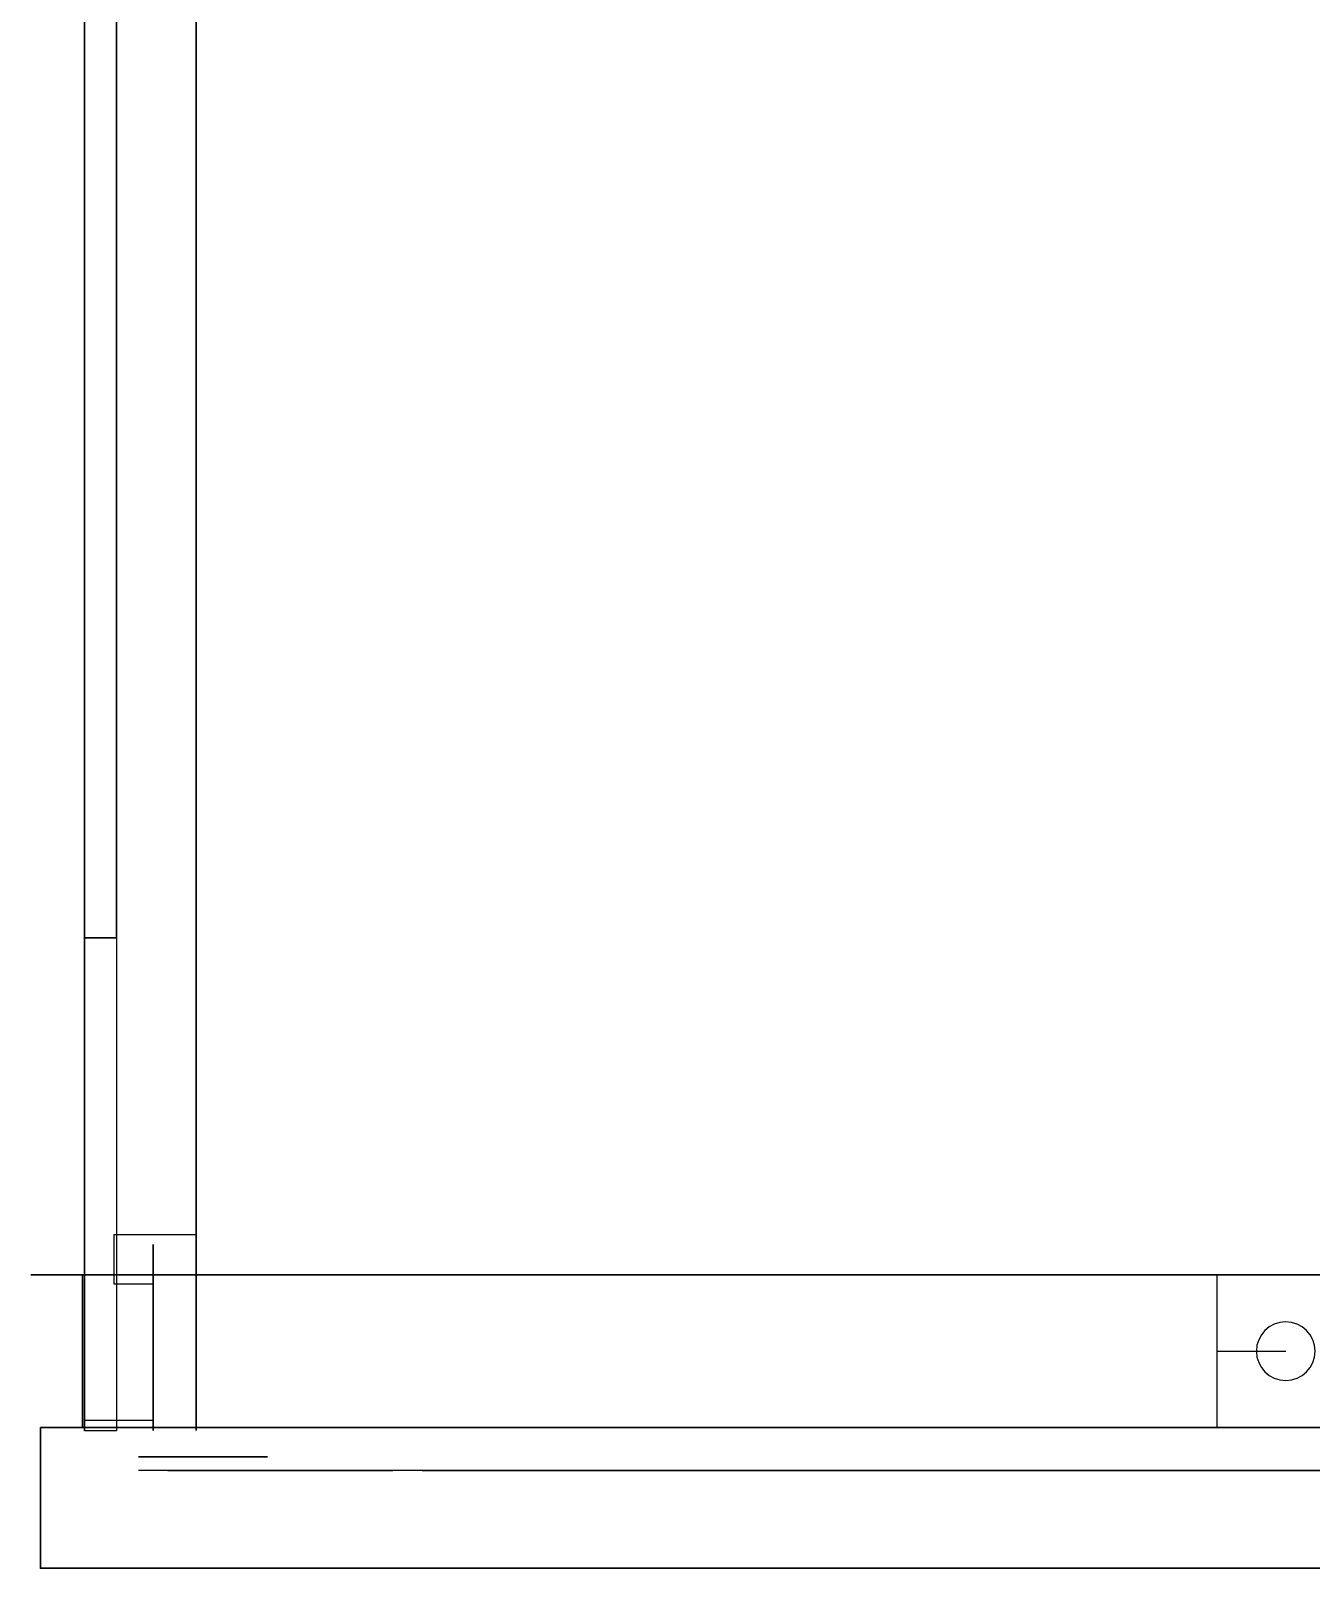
# Model space of a CAD drawing. Header units: centimetres. Extents: x -6.4 to 7.1, y 0 to 33.6.
# Drawn here: x -6.44 to 0.11, y 0 to 7.86 of the extents above; entities that cross this region are included whole.
import ezdxf

# ---------------------------------------------------------------- set-up
doc = ezdxf.new("R2010")
doc.units = ezdxf.units.CM
doc.header["$MEASUREMENT"] = 0
for name, color, linetype in [('2. Front Panel v6_Sketch1', 7, 'Continuous'), ('2. Front Panel v6_Sketch10', 7, 'Continuous'), ('2. Front Panel v6_Sketch11', 7, 'Continuous'), ('2. Front Panel v6_Sketch12', 7, 'Continuous'), ('2. Front Panel v6_Sketch13', 7, 'Continuous'), ('2. Front Panel v6_Sketch14', 7, 'Continuous'), ('2. Front Panel v6_Sketch17', 7, 'Continuous'), ('2. Front Panel v6_Sketch18', 7, 'Continuous'), ('2. Front Panel v6_Sketch19', 7, 'Continuous'), ('2. Front Panel v6_Sketch2', 7, 'Continuous'), ('2. Front Panel v6_Sketch24', 7, 'Continuous'), ('2. Front Panel v6_Sketch25', 7, 'Continuous'), ('2. Front Panel v6_Sketch26', 7, 'Continuous'), ('2. Front Panel v6_Sketch27', 7, 'Continuous'), ('2. Front Panel v6_Sketch28', 7, 'Continuous'), ('2. Front Panel v6_Sketch29', 7, 'Continuous'), ('2. Front Panel v6_Sketch3', 7, 'Continuous'), ('2. Front Panel v6_Sketch30', 7, 'Continuous'), ('2. Front Panel v6_Sketch31', 7, 'Continuous'), ('2. Front Panel v6_Sketch32', 7, 'Continuous'), ('2. Front Panel v6_Sketch33', 7, 'Continuous'), ('2. Front Panel v6_Sketch34', 7, 'Continuous'), ('2. Front Panel v6_Sketch35', 7, 'Continuous'), ('2. Front Panel v6_Sketch4', 7, 'Continuous'), ('3. Side rod v3_Sketch1', 7, 'Continuous'), ('3. Side rod v3_Sketch2', 7, 'Continuous'), ('3. Side rod v3_Sketch3', 7, 'Continuous'), ('3. Side rod v3_Sketch4', 7, 'Continuous'), ('3. Side rod v3_Sketch5', 7, 'Continuous'), ('3. Side rod v3_Sketch6', 7, 'Continuous'), ('3. Side rod v3_Sketch7', 7, 'Continuous')]:
    doc.layers.add(name, color=color, linetype=linetype)

# ---------------------------------------------------------------- blocks, each defined once
blk = doc.blocks.new('3.Siderodv3')
at = {"layer": '3. Side rod v3_Sketch1'}
for p, q in [((-16.375, 0, -0.5), (16.375, 0, -0.5)), ((-16.375, 0, 0.5), (-16.375, 0, -0.5)), ((16.375, 0, 0.5), (-16.375, 0, 0.5)), ((-16.375, 0, -0.5), (16.375, 0, 0.5)), ((16.375, 0, -0.5), (-16.375, 0, 0.5))]:
    blk.add_line(p, q, dxfattribs=at)
at = {"layer": '3. Side rod v3_Sketch2'}
for p, q in [((16.375, 0.57, -0.5), (-16.375, 0.57, -0.5)), ((-16.375, 0.57, 0.5), (16.375, 0.57, 0.5)), ((-15.425, 0.57, 0.5), (-16.375, 0.57, 0.5)), ((-16.375, 0.57, -0.5), (-16.375, 0.57, 0.5)), ((-16.375, 0.57, -0.5), (-15.425, 0.57, -0.5)), ((-16.375, 0.57, 0.5), (-16.375, 0.57, -0.5)), ((-15.425, 0.57, -0.5), (-15.425, 0.57, 0.5))]:
    blk.add_line(p, q, dxfattribs=at)
at = {"layer": '3. Side rod v3_Sketch3'}
for p, q in [((-15.425, 0.35, -0.5), (-16.375, 0.35, -0.5)), ((-16.375, 0.35, -0.5), (-16.375, 0.35, 0.5)), ((-16.375, 0.35), (-15.97, 0.35)), ((-16.375, 0.35, 0.5), (-15.425, 0.35, 0.5)), ((-15.425, 0.35, 0.5), (-15.425, 0.35, -0.5))]:
    blk.add_line(p, q, dxfattribs=at)
at = {"layer": '3. Side rod v3_Sketch3', "extrusion": (0, 1, 0)}
blk.add_circle((15.97, 0, 0.35), 0.155, dxfattribs=at)
at = {"layer": '3. Side rod v3_Sketch4'}
for p, q in [((-16.375, 0.35, -0.5), (-16.375, 0.35, 0.5)), ((-16.375, 0.35, 0.5), (-15.425, 0.35, 0.5)), ((-15.425, 0.35, -0.5), (-16.375, 0.35, -0.5)), ((-15.575, 0.35, 0.5), (-15.575, 0.35, 0.15)), ((-15.575, 0.35, 0.15), (-15.425, 0.35, 0.15)), ((-15.425, 0.35, 0.5), (-15.575, 0.35, 0.5)), ((-15.425, 0.35, 0.5), (-15.425, 0.35, -0.5)), ((-15.425, 0.35, 0.15), (-15.425, 0.35, 0.5))]:
    blk.add_line(p, q, dxfattribs=at)
at = {"layer": '3. Side rod v3_Sketch4', "extrusion": (0, 1, 0)}
blk.add_circle((15.97, 0, 0.35), 0.155, dxfattribs=at)
at = {"layer": '3. Side rod v3_Sketch5'}
for p, q in [((16.375, 0.57, 0.5), (-15.375, 0.57, 0.5)), ((-15.375, 0.57, 0.5), (-15.375, 0.15, 0.5)), ((-16.325, 0.35, 0.5), (-16.325, 0, 0.5)), ((-15.625, 0.35, 0.5), (-16.325, 0.35, 0.5)), ((-15.625, 0.15, 0.5), (-15.625, 0.35, 0.5)), ((-16.3768, 0.163, 0.5), (-16.3768, 0, 0.5)), ((-13.8568, 0.163, 0.5), (-16.3768, 0.163, 0.5)), ((-13.8568, 0, 0.5), (-13.8568, 0.163, 0.5)), ((-13.8568, 0.163, 0.5), (-13.8568, 0, 0.5)), ((0.5432, 0.163, 0.5), (-13.8568, 0.163, 0.5)), ((-15.375, 0.15, 0.5), (-15.625, 0.15, 0.5)), ((-16.3768, 0, 0.5), (-13.8568, 0, 0.5)), ((-16.325, 0, 0.5), (16.375, 0, 0.5)), ((-13.8568, 0, 0.5), (0.5432, 0, 0.5))]:
    blk.add_line(p, q, dxfattribs=at)
at = {"layer": '3. Side rod v3_Sketch6'}
for p, q in [((-15.375, 0.57, 0.5), (-15.375, 0.15, 0.5)), ((16.375, 0.57, 0.5), (-15.375, 0.57, 0.5)), ((-15.375, 0.57, 0.5), (1.725, 0.57, 0.5)), ((-16.325, 0.35, 0.5), (-16.325, 0, 0.5)), ((-15.625, 0.35, 0.5), (-16.325, 0.35, 0.5)), ((-15.625, 0.15, 0.5), (-15.625, 0.35, 0.5)), ((-13.8568, 0, 0.5), (-13.8568, 0.163, 0.5)), ((-13.8568, 0.163, 0.5), (0.5432, 0.163, 0.5)), ((-15.375, 0.15, 0.5), (-15.625, 0.15, 0.5)), ((-16.325, 0, 0.5), (-13.8568, 0, 0.5))]:
    blk.add_line(p, q, dxfattribs=at)
at = {"layer": '3. Side rod v3_Sketch7'}
for p, q in [((-15.425, 0.57, -0.45), (-15.425, 0.57, 0.45)), ((-15.425, 0.57), (-12.175, 0.57)), ((1.675, 0.57, -0.5), (-15.375, 0.57, -0.5)), ((-15.375, 0.57, 0.5), (1.675, 0.57, 0.5)), ((-12.175, 0.57), (-12.025, 0.57)), ((-12.025, 0.57), (-1.195, 0.57))]:
    blk.add_line(p, q, dxfattribs=at)
at = {"layer": '3. Side rod v3_Sketch7', "extrusion": (0, 1, 0)}
blk.add_circle((12.025, 0, 0.57), 0.15, dxfattribs=at)
for centre, start, end in [((15.375, -0.45, 0.57), 270, 0), ((15.375, 0.45, 0.57), 0, 90)]:
    blk.add_arc(centre, 0.05, start, end, dxfattribs=at)
blk = doc.blocks.new('2.FrontPanelv6')
at = {"layer": '2. Front Panel v6_Sketch1'}
for p, q in [((6.75, 0, -11), (-6.75, 0, -11)), ((-6.75, 0, 11), (6.75, 0, 11)), ((-6.75, 0, 11), (6.75, 0, -11)), ((6.75, 0, 11), (-6.75, 0, -11)), ((6.75, 0, 11), (6.75, 0, -11))]:
    blk.add_line(p, q, dxfattribs=at)
at = {"layer": '2. Front Panel v6_Sketch10'}
for p, q in [((-6.535, 1.5, 10.77), (6.535, 1.5, 10.77)), ((6.535, 1.5, -10.77), (-6.535, 1.5, -10.77)), ((-6.2005, 1.5, -10.05), (6.25, 1.5, -10.05)), ((6.25, 1.5, -10.05), (-6.2005, 1.5, -10.05)), ((6.25, 1.5, 9.77), (-6.2005, 1.5, 9.77)), ((-6.2005, 1.5, -10.77), (6.25, 1.5, -10.77)), ((5.59, 1.5, -1.595), (5.59, 1.5, -0.795)), ((5.59, 1.5, 0.825), (5.59, 1.5, 1.625)), ((6.15, 1.5, -1.695), (5.69, 1.5, -1.695)), ((5.69, 1.5, -0.695), (6.15, 1.5, -0.695)), ((6.15, 1.5, 0.725), (5.69, 1.5, 0.725)), ((5.69, 1.5, 1.725), (6.15, 1.5, 1.725)), ((5.755, 1.5, -6.2343), (5.755, 1.5, -4.9857)), ((6.25, 1.5, 1.825), (6.25, 1.5, 9.77)), ((6.25, 1.5, -0.595), (6.25, 1.5, 0.625)), ((6.25, 1.5, -4.395), (6.25, 1.5, -1.795)), ((6.25, 1.5, -10.05), (6.25, 1.5, -6.825)), ((6.25, 1.5, -10.77), (6.25, 1.5, -10.05)), ((6.535, 1.5, 10.77), (6.535, 1.5, -10.77))]:
    blk.add_line(p, q, dxfattribs=at)
at = {"layer": '2. Front Panel v6_Sketch10', "extrusion": (0, 1, 0)}
for centre, radius, start, end in [((-5.69, -1.595, 1.5), 0.1, 270, 0), ((-5.69, -0.795, 1.5), 0.1, 360, 90), ((-5.69, 0.825, 1.5), 0.1, 270, 0), ((-5.69, 1.625, 1.5), 0.1, 360, 90), ((-5.855, -4.9857, 1.5), 0.1, 360, 79.92135), ((-5.855, -6.2343, 1.5), 0.1, 280.07865, 0), ((-5.75, -6.825, 1.5), 0.5, 100.07865, 180), ((-5.75, -4.395, 1.5), 0.5, 180, 259.92135), ((-6.15, 1.825, 1.5), 0.1, 180, 270), ((-6.15, -1.795, 1.5), 0.1, 90, 180), ((-6.15, -0.595, 1.5), 0.1, 180, 270), ((-6.15, 0.625, 1.5), 0.1, 90, 180)]:
    blk.add_arc(centre, radius, start, end, dxfattribs=at)
at = {"layer": '2. Front Panel v6_Sketch11'}
for p, q in [((-6.75, 0.72, 11), (6.75, 0.72, 11)), ((6.75, 0.72, -11), (-6.75, 0.72, -11)), ((6.535, 0.72, 10.77), (-6.535, 0.72, 10.77)), ((-6.2005, 0.72, -10.77), (6.25, 0.72, -10.77)), ((4.95, 0.72, -10.77), (4.95, 0.72, -10.62)), ((6.1, 0.72, -10.77), (4.95, 0.72, -10.77)), ((4.95, 0.72, -10.62), (6.1, 0.72, -10.62)), ((6.1, 0.72, -10.77), (4.95, 0.72, -10.77)), ((4.95, 0.72, -10.77), (4.95, 0.72, -10.92)), ((6.1, 0.72, -10.77), (4.95, 0.72, -10.77)), ((4.95, 0.72, -10.92), (6.1, 0.72, -10.92)), ((6.25, 0.72, -10.77), (6.1, 0.72, -10.77)), ((6.1, 0.72, -10.62), (6.1, 0.72, -10.77)), ((6.1, 0.72, -10.92), (6.1, 0.72, -10.77)), ((6.25, 0.72, -10.77), (6.535, 0.72, -10.77)), ((6.535, 0.72, -10.77), (6.535, 0.72, 10.77)), ((6.75, 0.72, 11), (6.75, 0.72, -11))]:
    blk.add_line(p, q, dxfattribs=at)
at = {"layer": '2. Front Panel v6_Sketch11', "extrusion": (0, 1, 0)}
for centre in [(-4.95, -10.77, 0.72), (-6.1, -10.77, 0.72)]:
    blk.add_circle(centre, 0.15, dxfattribs=at)
at = {"layer": '2. Front Panel v6_Sketch12'}
for p, q in [((6.75, 0.72, -11), (-6.75, 0.72, -11)), ((-6.75, 0.72, 11), (6.75, 0.72, 11)), ((6.535, 0.72, 10.77), (-6.535, 0.72, 10.77)), ((-6.2005, 0.72, -10.77), (4.8, 0.72, -10.77)), ((4.95, 0.72, -10.92), (6.1, 0.72, -10.92)), ((6.25, 0.72, -10.77), (6.535, 0.72, -10.77)), ((6.535, 0.72, -10.77), (6.535, 0.72, 10.77)), ((6.75, 0.72, 11), (6.75, 0.72, -11))]:
    blk.add_line(p, q, dxfattribs=at)
at = {"layer": '2. Front Panel v6_Sketch12', "extrusion": (0, 1, 0)}
for centre, start, end in [((-4.95, -10.77, 0.72), 270, 360), ((-6.1, -10.77, 0.72), 180, 270)]:
    blk.add_arc(centre, 0.15, start, end, dxfattribs=at)
at = {"layer": '2. Front Panel v6_Sketch13'}
for p, q in [((-6.535, 1.5, 10.77), (6.535, 1.5, 10.77)), ((6.25, 1.5, 9.77), (-6.2005, 1.5, 9.77)), ((5.59, 1.5, -1.595), (5.59, 1.5, -0.795)), ((5.59, 1.5, 0.825), (5.59, 1.5, 1.625)), ((6.15, 1.5, -1.695), (5.69, 1.5, -1.695)), ((5.69, 1.5, -0.695), (6.15, 1.5, -0.695)), ((5.69, 1.5, 1.725), (6.15, 1.5, 1.725)), ((6.15, 1.5, 0.725), (5.69, 1.5, 0.725)), ((5.755, 1.5, -6.2343), (5.755, 1.5, -4.9857)), ((6.25, 1.5, -1.8663), (6.25, 1.5, -0.5)), ((6.25, 1.5, 0.5), (6.25, 1.5, 2.1)), ((6.535, 1.5, -10.77), (6.25, 1.5, -10.77)), ((6.25, 1.5, 1.825), (6.25, 1.5, 9.77)), ((6.25, 1.5, -0.595), (6.25, 1.5, 0.625)), ((6.25, 1.5, -4.395), (6.25, 1.5, -1.795)), ((6.25, 1.5, -10.77), (6.25, 1.5, -6.825)), ((6.535, 1.5, 10.77), (6.535, 1.5, -10.77))]:
    blk.add_line(p, q, dxfattribs=at)
at = {"layer": '2. Front Panel v6_Sketch13', "extrusion": (0, 1, 0)}
for centre, radius, start, end in [((-5.69, 0.825, 1.5), 0.1, 270, 0), ((-5.69, -0.795, 1.5), 0.1, 360, 90), ((-5.69, 1.625, 1.5), 0.1, 360, 90), ((-5.69, -1.595, 1.5), 0.1, 270, 0), ((-5.855, -4.9857, 1.5), 0.1, 360, 79.92135), ((-5.855, -6.2343, 1.5), 0.1, 280.07865, 0), ((-5.75, -6.825, 1.5), 0.5, 100.07865, 180), ((-5.75, -4.395, 1.5), 0.5, 180, 259.92135), ((-6.15, 0.625, 1.5), 0.1, 90, 180), ((-6.15, -0.595, 1.5), 0.1, 180, 270), ((-6.15, -1.795, 1.5), 0.1, 90, 180), ((-6.15, 1.825, 1.5), 0.1, 180, 270)]:
    blk.add_arc(centre, radius, start, end, dxfattribs=at)
at = {"layer": '2. Front Panel v6_Sketch14'}
for p, q in [((6.535, 0.72, -10.77), (6.535, 1.5, -10.77)), ((6.535, 1.5, -6.12), (6.535, 0.72, -6.12)), ((6.535, 0.92, -5.12), (6.535, 1.5, -5.12)), ((6.535, 1.5, -10.77), (6.535, 1.5, -6.12)), ((6.535, 1.5, -10.77), (6.535, 1.5, 10.77)), ((6.535, 1.5, -5.12), (6.535, 1.5, -6.12)), ((6.535, 1.5, -6.12), (6.535, 0.92, -6.12)), ((6.535, 1.5, 10.77), (6.535, 0.72, 10.77)), ((6.535, 0.72, -10.77), (6.535, 1.5, -10.77)), ((6.535, 0.72, 10.77), (6.535, 0.72, -10.77)), ((6.535, 0.72, -6.12), (6.535, 0.72, -10.77)), ((6.535, 0.72, -5.92), (6.535, 0.72, -5.32))]:
    blk.add_line(p, q, dxfattribs=at)
at = {"layer": '2. Front Panel v6_Sketch14', "extrusion": (1, 0, 0)}
for centre, start, end in [((0.92, -5.92, 6.535), 180, 270), ((0.92, -5.32, 6.535), 90, 180)]:
    blk.add_arc(centre, 0.2, start, end, dxfattribs=at)
at = {"layer": '2. Front Panel v6_Sketch14'}
blk.add_point((6.535, 0), dxfattribs=at)
at = {"layer": '2. Front Panel v6_Sketch17'}
for p, q in [((-6.535, 1.5, 10.77), (6.535, 1.5, 10.77)), ((6.25, 1.5, 9.77), (-6.2005, 1.5, 9.77)), ((5.755, 1.5, -6.2343), (5.755, 1.5, -4.9857)), ((6.175, 1.5, -5.12), (6.175, 1.5, -6.12)), ((6.175, 1.5, -6.12), (6.535, 1.5, -6.12)), ((6.535, 1.5, -5.12), (6.175, 1.5, -5.12)), ((6.535, 1.5, -10.77), (6.25, 1.5, -10.77)), ((6.25, 1.5, -10.77), (6.25, 1.5, -6.825)), ((6.25, 1.5, -4.395), (6.25, 1.5, 9.77)), ((6.535, 1.5, -6.12), (6.535, 1.5, -10.77)), ((6.535, 1.5, 10.77), (6.535, 1.5, -5.12))]:
    blk.add_line(p, q, dxfattribs=at)
at = {"layer": '2. Front Panel v6_Sketch17', "extrusion": (0, 1, 0)}
for centre, radius, start, end in [((-5.855, -6.2343, 1.5), 0.1, 280.07865, 0), ((-5.855, -4.9857, 1.5), 0.1, 360, 79.92135), ((-5.75, -6.825, 1.5), 0.5, 100.07865, 180), ((-5.75, -4.395, 1.5), 0.5, 180, 259.92135)]:
    blk.add_arc(centre, radius, start, end, dxfattribs=at)
at = {"layer": '2. Front Panel v6_Sketch18'}
for p, q in [((5.59, 0.57, 0.825), (5.59, 0.57, 1.625)), ((6.15, 0.57, 0.725), (5.69, 0.57, 0.725)), ((5.69, 0.57, 1.725), (6.15, 0.57, 1.725)), ((5.92, 0.57, 0.725), (5.92, 0.57, 1.11)), ((5.92, 0.57, 1.725), (5.92, 0.57, 1.34)), ((5.92, 0.57, 1.34), (5.92, 0.57, 1.225)), ((6.25, 0.57, 1.825), (6.25, 0.57, 0.625))]:
    blk.add_line(p, q, dxfattribs=at)
at = {"layer": '2. Front Panel v6_Sketch18', "extrusion": (0, 1, 0)}
blk.add_circle((-5.92, 1.225, 0.57), 0.115, dxfattribs=at)
for centre, start, end in [((-5.69, 1.625, 0.57), 360, 90), ((-5.69, 0.825, 0.57), 270, 0), ((-6.15, 0.625, 0.57), 90, 180), ((-6.15, 1.825, 0.57), 180, 270)]:
    blk.add_arc(centre, 0.1, start, end, dxfattribs=at)
at = {"layer": '2. Front Panel v6_Sketch19'}
for p, q in [((5.59, 0.57, -1.595), (5.59, 0.57, -0.795)), ((5.69, 0.57, -0.695), (6.15, 0.57, -0.695)), ((6.15, 0.57, -1.695), (5.69, 0.57, -1.695)), ((5.92, 0.57, -0.695), (5.92, 0.57, -1.195)), ((6.25, 0.57, -0.595), (6.25, 0.57, -1.795))]:
    blk.add_line(p, q, dxfattribs=at)
at = {"layer": '2. Front Panel v6_Sketch19', "extrusion": (0, 1, 0)}
blk.add_circle((-5.92, -1.195, 0.57), 0.15, dxfattribs=at)
for centre, start, end in [((-5.69, -1.595, 0.57), 270, 0), ((-5.69, -0.795, 0.57), 360, 90), ((-6.15, -1.795, 0.57), 90, 180), ((-6.15, -0.595, 0.57), 180, 270)]:
    blk.add_arc(centre, 0.1, start, end, dxfattribs=at)
at = {"layer": '2. Front Panel v6_Sketch2'}
for p, q in [((6.75, 0, -3.58), (-6.75, 0, -3.58)), ((-6.75, 0, -11), (6.75, 0, -11)), ((-6.75, 0, -11), (6.75, 0, -11)), ((6.75, 0, -3.68), (-6.75, 0, -3.68)), ((6.75, 0, 11), (-6.75, 0, 11)), ((6.75, 0, -11), (6.75, 0, 11)), ((6.75, 0, -11), (6.75, 0, -3.68))]:
    blk.add_line(p, q, dxfattribs=at)
at = {"layer": '2. Front Panel v6_Sketch24'}
for p, q in [((6.175, 1.5, -5.62), (6.175, 0.72, -5.62)), ((6.175, 1.5, -6.12), (6.175, 1.5, -5.12)), ((6.175, 1.5, -5.12), (6.175, 0.92, -5.12)), ((6.175, 0.92, -6.12), (6.175, 1.5, -6.12)), ((6.175, 0.72, -5.32), (6.175, 0.72, -5.92))]:
    blk.add_line(p, q, dxfattribs=at)
at = {"layer": '2. Front Panel v6_Sketch24', "extrusion": (1, 0, 0)}
blk.add_circle((1.11, -5.62, 6.175), 0.15, dxfattribs=at)
for centre, start, end in [((0.92, -5.92, 6.175), 180, 270), ((0.92, -5.32, 6.175), 90, 180)]:
    blk.add_arc(centre, 0.2, start, end, dxfattribs=at)
at = {"layer": '2. Front Panel v6_Sketch24'}
blk.add_point((6.175, 0), dxfattribs=at)
at = {"layer": '2. Front Panel v6_Sketch25'}
for p, q in [((-6.2005, 0.5, -10.05), (6.25, 0.5, -10.05)), ((4.8, 0.5, -10.77), (-4.7505, 0.5, -10.77)), ((6.1, 0.5, -10.62), (4.95, 0.5, -10.62)), ((6.25, 0.5, -10.05), (6.25, 0.5, -10.77))]:
    blk.add_line(p, q, dxfattribs=at)
at = {"layer": '2. Front Panel v6_Sketch25', "extrusion": (0, 1, 0)}
for centre, start, end in [((-4.95, -10.77, 0.5), 0, 90), ((-6.1, -10.77, 0.5), 90, 180)]:
    blk.add_arc(centre, 0.15, start, end, dxfattribs=at)
at = {"layer": '2. Front Panel v6_Sketch26'}
for p, q in [((6.535, 0.72, -10.77), (6.535, 1.5, -10.77)), ((6.535, 1.5, -10.77), (6.535, 1.5, -6.22)), ((6.535, 1.4, -6.12), (6.535, 0.92, -6.12)), ((6.535, 1.11, -10.77), (6.535, 1.11, -9.25)), ((6.535, 0.72, -5.92), (6.535, 0.72, -10.77))]:
    blk.add_line(p, q, dxfattribs=at)
at = {"layer": '2. Front Panel v6_Sketch26', "extrusion": (1, 0, 0)}
blk.add_circle((1.11, -9.25, 6.535), 0.15, dxfattribs=at)
for centre, radius, start, end in [((1.4, -6.22, 6.535), 0.1, 0, 90), ((0.92, -5.92, 6.535), 0.2, 180, 270)]:
    blk.add_arc(centre, radius, start, end, dxfattribs=at)
at = {"layer": '2. Front Panel v6_Sketch26'}
blk.add_point((6.535, 0), dxfattribs=at)
at = {"layer": '2. Front Panel v6_Sketch27'}
for p, q in [((6.25, 1.5, 9.77), (-6.535, 1.5, 9.77)), ((-6.535, 1.5, 10.77), (6.535, 1.5, 10.77)), ((6.015, 1.5, 10.77), (4.865, 1.5, 10.77)), ((4.865, 1.5, 10.92), (6.015, 1.5, 10.92)), ((4.865, 1.5, 10.77), (4.865, 1.5, 10.62)), ((6.015, 1.5, 10.77), (4.865, 1.5, 10.77)), ((4.865, 1.5, 10.77), (4.865, 1.5, 10.92)), ((4.865, 1.5, 10.62), (6.015, 1.5, 10.62)), ((6.015, 1.5, 10.77), (4.865, 1.5, 10.77)), ((5.755, 1.5, -6.2343), (5.755, 1.5, -4.9857)), ((6.015, 1.5, 10.62), (6.015, 1.5, 10.77)), ((6.535, 1.5, 10.77), (6.015, 1.5, 10.77)), ((6.015, 1.5, 10.92), (6.015, 1.5, 10.77)), ((6.175, 1.5, -6.22), (6.535, 1.5, -6.22)), ((6.175, 1.5, -5.02), (6.175, 1.5, -6.22)), ((6.535, 1.5, -5.02), (6.175, 1.5, -5.02)), ((6.25, 1.5, -4.395), (6.25, 1.5, 9.77)), ((6.535, 1.5, -10.77), (6.25, 1.5, -10.77)), ((6.25, 1.5, -10.77), (6.25, 1.5, -6.825)), ((6.535, 1.5, -6.22), (6.535, 1.5, -10.77)), ((6.535, 1.5, 10.77), (6.535, 1.5, -5.02))]:
    blk.add_line(p, q, dxfattribs=at)
at = {"layer": '2. Front Panel v6_Sketch27', "extrusion": (0, 1, 0)}
for centre in [(-4.865, 10.77, 1.5), (-6.015, 10.77, 1.5)]:
    blk.add_circle(centre, 0.15, dxfattribs=at)
for centre, radius, start, end in [((-5.855, -6.2343, 1.5), 0.1, 280.07865, 0), ((-5.855, -4.9857, 1.5), 0.1, 360, 79.92135), ((-5.75, -6.825, 1.5), 0.5, 100.07865, 180), ((-5.75, -4.395, 1.5), 0.5, 180, 259.92135)]:
    blk.add_arc(centre, radius, start, end, dxfattribs=at)
at = {"layer": '2. Front Panel v6_Sketch28'}
for p, q in [((-6.535, 1.5, 10.77), (4.715, 1.5, 10.77)), ((6.25, 1.5, 9.77), (-6.535, 1.5, 9.77)), ((4.865, 1.5, 10.62), (6.015, 1.5, 10.62)), ((5.755, 1.5, -6.2343), (5.755, 1.5, -4.9857)), ((6.165, 1.5, 10.77), (6.535, 1.5, 10.77)), ((6.175, 1.5, -6.22), (6.535, 1.5, -6.22)), ((6.175, 1.5, -5.02), (6.175, 1.5, -6.22)), ((6.535, 1.5, -5.02), (6.175, 1.5, -5.02)), ((6.535, 1.5, -10.77), (6.25, 1.5, -10.77)), ((6.25, 1.5, -10.77), (6.25, 1.5, -6.825)), ((6.25, 1.5, -4.395), (6.25, 1.5, 9.77)), ((6.535, 1.5, 10.77), (6.535, 1.5, -5.02)), ((6.535, 1.5, -6.22), (6.535, 1.5, -10.77))]:
    blk.add_line(p, q, dxfattribs=at)
at = {"layer": '2. Front Panel v6_Sketch28', "extrusion": (0, 1, 0)}
for centre, radius, start, end in [((-4.865, 10.77, 1.5), 0.15, 270, 360), ((-5.855, -6.2343, 1.5), 0.1, 280.07865, 0), ((-5.855, -4.9857, 1.5), 0.1, 360, 79.92135), ((-5.75, -6.825, 1.5), 0.5, 100.07865, 180), ((-5.75, -4.395, 1.5), 0.5, 180, 259.92135), ((-6.015, 10.77, 1.5), 0.15, 180, 270)]:
    blk.add_arc(centre, radius, start, end, dxfattribs=at)
at = {"layer": '2. Front Panel v6_Sketch29'}
for p, q in [((6.25, 1.5, 9.77), (-6.535, 1.5, 9.77)), ((0.735, 1.5, 10.48), (-4.965, 1.5, 10.48)), ((-4.715, 1.5, 10.77), (4.715, 1.5, 10.77)), ((6.535, 1.5, 10.77), (0.735, 1.5, 10.77)), ((0.735, 1.5, 10.77), (0.735, 1.5, 10.48)), ((4.865, 1.5, 10.62), (6.015, 1.5, 10.62)), ((5.755, 1.5, -6.2343), (5.755, 1.5, -4.9857)), ((6.165, 1.5, 10.77), (6.535, 1.5, 10.77)), ((6.175, 1.5, -5.02), (6.175, 1.5, -6.22)), ((6.535, 1.5, -5.02), (6.175, 1.5, -5.02)), ((6.175, 1.5, -6.22), (6.535, 1.5, -6.22)), ((6.25, 1.5, -10.77), (6.25, 1.5, -6.825)), ((6.25, 1.5, -4.395), (6.25, 1.5, 9.77)), ((6.535, 1.5, -10.77), (6.25, 1.5, -10.77)), ((6.535, 1.5, 10.77), (6.535, 1.5, -5.02)), ((6.535, 1.5, -6.22), (6.535, 1.5, -10.77))]:
    blk.add_line(p, q, dxfattribs=at)
at = {"layer": '2. Front Panel v6_Sketch29', "extrusion": (0, 1, 0)}
for centre, radius, start, end in [((-4.865, 10.77, 1.5), 0.15, 270, 360), ((-5.855, -4.9857, 1.5), 0.1, 360, 79.92135), ((-5.855, -6.2343, 1.5), 0.1, 280.07865, 0), ((-5.75, -4.395, 1.5), 0.5, 180, 259.92135), ((-5.75, -6.825, 1.5), 0.5, 100.07865, 180), ((-6.015, 10.77, 1.5), 0.15, 180, 270)]:
    blk.add_arc(centre, radius, start, end, dxfattribs=at)
at = {"layer": '2. Front Panel v6_Sketch3'}
for p, q in [((6.75, 1.5, -11), (-6.75, 1.5, -11)), ((-6.75, 1.5, 10.77), (6.75, 1.5, 10.77)), ((-6.75, 1.5, 11), (6.75, 1.5, 11)), ((6.75, 1.5, 11), (-6.75, 1.5, 11)), ((6.75, 1.5, -11), (-6.75, 1.5, -11)), ((-6.75, 1.5, -10.77), (6.75, 1.5, -10.77)), ((0, 1.5, 10.77), (6.535, 1.5, 10.77)), ((6.535, 1.5, 10.77), (6.535, 1.5, -10.77)), ((6.75, 1.5, 11), (6.75, 1.5, -11)), ((6.75, 1.5, 10.77), (6.75, 1.5, 11)), ((6.75, 1.5, -10.77), (6.75, 1.5, -11))]:
    blk.add_line(p, q, dxfattribs=at)
at = {"layer": '2. Front Panel v6_Sketch30'}
for p, q in [((6.25, 1.5, 9.77), (-6.535, 1.5, 9.77)), ((-4.965, 1.5, 10.48), (0.735, 1.5, 10.48)), ((0.735, 1.5, 10.77), (4.715, 1.5, 10.77)), ((0.735, 1.5, 10.48), (0.735, 1.5, 10.77)), ((5.71, 1.5, 10.17), (1.21, 1.5, 10.17)), ((1.21, 1.5, 10.17), (1.21, 1.5, 10.32)), ((5.71, 1.5, 10.17), (1.21, 1.5, 10.17)), ((1.21, 1.5, 10.17), (5.71, 1.5, 10.17)), ((1.21, 1.5, 10.02), (1.21, 1.5, 10.17)), ((1.21, 1.5, 10.32), (5.71, 1.5, 10.32)), ((5.71, 1.5, 10.02), (1.21, 1.5, 10.02)), ((4.865, 1.5, 10.62), (6.015, 1.5, 10.62)), ((6.535, 1.5, 10.17), (5.71, 1.5, 10.17)), ((5.71, 1.5, 10.17), (5.71, 1.5, 10.02)), ((5.71, 1.5, 10.32), (5.71, 1.5, 10.17)), ((5.755, 1.5, -6.2343), (5.755, 1.5, -4.9857)), ((6.165, 1.5, 10.77), (6.535, 1.5, 10.77)), ((6.175, 1.5, -6.22), (6.535, 1.5, -6.22)), ((6.535, 1.5, -5.02), (6.175, 1.5, -5.02)), ((6.175, 1.5, -5.02), (6.175, 1.5, -6.22)), ((6.535, 1.5, -10.77), (6.25, 1.5, -10.77)), ((6.25, 1.5, -4.395), (6.25, 1.5, 9.77)), ((6.25, 1.5, -10.77), (6.25, 1.5, -6.825)), ((6.535, 1.5, -6.22), (6.535, 1.5, -10.77)), ((6.535, 1.5, 10.77), (6.535, 1.5, -5.02)), ((6.535, 1.5, 10.77), (6.535, 1.5, 10.17))]:
    blk.add_line(p, q, dxfattribs=at)
at = {"layer": '2. Front Panel v6_Sketch30', "extrusion": (0, 1, 0)}
for centre in [(-1.21, 10.17, 1.5), (-5.71, 10.17, 1.5)]:
    blk.add_circle(centre, 0.15, dxfattribs=at)
for centre, radius, start, end in [((-4.865, 10.77, 1.5), 0.15, 270, 360), ((-5.855, -6.2343, 1.5), 0.1, 280.07865, 0), ((-5.855, -4.9857, 1.5), 0.1, 360, 79.92135), ((-5.75, -4.395, 1.5), 0.5, 180, 259.92135), ((-5.75, -6.825, 1.5), 0.5, 100.07865, 180), ((-6.015, 10.77, 1.5), 0.15, 180, 270)]:
    blk.add_arc(centre, radius, start, end, dxfattribs=at)
at = {"layer": '2. Front Panel v6_Sketch31'}
for p, q in [((0.735, 1.5, 10.48), (-4.965, 1.5, 10.48)), ((0.735, 0.72, 10.48), (0.735, 1.5, 10.48)), ((0.735, 1.11, 10.48), (0.385, 1.11, 10.48)), ((-4.965, 0.72, 10.48), (0.735, 0.72, 10.48))]:
    blk.add_line(p, q, dxfattribs=at)
blk.add_circle((0.385, 1.11, 10.48), 0.15, dxfattribs=at)
at = {"layer": '2. Front Panel v6_Sketch32'}
for p, q in [((6.75, 0.72, 11), (6.75, 0, 11)), ((6.75, 0.72, -11), (6.75, 0.72, 11)), ((6.75, 0, -11), (6.75, 0.72, -11)), ((6.75, 0.485, 0.375), (6.75, 0.485, -0.275)), ((6.75, 0.485, -0.275), (6.75, 0.36, -0.275)), ((6.75, 0.36, 0.375), (6.75, 0.485, 0.375)), ((6.75, 0.36, -0.275), (6.75, 0.36, 0.375)), ((6.75, 0.36, -11), (6.75, 0.36, -0.4)), ((6.75, 0.36, -0.275), (6.75, 0.36, 0.375)), ((6.75, 0.36, 0.375), (6.75, 0.235, 0.375)), ((6.75, 0.36, -0.4), (6.75, 0.36, -0.275)), ((6.75, 0.235, -0.275), (6.75, 0.36, -0.275)), ((6.75, 0.36, -0.4), (6.75, 0.36, 0.5)), ((6.75, 0.36, 0.5), (6.75, 0.36, 0.375)), ((6.75, 0.235, 0.375), (6.75, 0.235, -0.275)), ((6.75, 0, -0.4), (6.75, 0.225, -0.4)), ((6.75, 0.1, -3.58), (6.75, 0.1, -3.68)), ((6.75, 0.1, -3.68), (6.75, 0, -3.68)), ((6.75, 0, -3.58), (6.75, 0.1, -3.58)), ((6.75, 0, 11), (6.75, 0, -3.58)), ((6.75, 0, -3.68), (6.75, 0, -11))]:
    blk.add_line(p, q, dxfattribs=at)
at = {"layer": '2. Front Panel v6_Sketch32', "extrusion": (1, 0, 8.07435e-17)}
for centre in [(0.36, 0.375, 6.75), (0.36, -0.275, 6.75)]:
    blk.add_circle(centre, 0.125, dxfattribs=at)
at = {"layer": '2. Front Panel v6_Sketch32'}
blk.add_point((6.75, 0), dxfattribs=at)
at = {"layer": '2. Front Panel v6_Sketch33'}
for p, q in [((6.535, 1.5, -5.02), (6.535, 1.5, 10.77)), ((6.535, 1.5, 10.77), (6.535, 0.72, 10.77)), ((6.535, 0.92, -5.12), (6.535, 1.4, -5.12)), ((6.535, 1.16, -5.12), (6.535, 1.16, -0.24)), ((6.535, 1.16, -0.24), (6.535, 1.16, -0.078)), ((6.535, 1.16, -0.078), (6.535, 1.16, 1.136)), ((6.535, 0.72, 10.77), (6.535, 0.72, -5.32))]:
    blk.add_line(p, q, dxfattribs=at)
at = {"layer": '2. Front Panel v6_Sketch33', "extrusion": (1, 0, 0)}
for centre in [(1.16, 1.136, 6.535), (1.16, -0.078, 6.535)]:
    blk.add_circle(centre, 0.162, dxfattribs=at)
for centre, radius, start, end in [((1.4, -5.02, 6.535), 0.1, 270, 0), ((0.92, -5.32, 6.535), 0.2, 90, 180)]:
    blk.add_arc(centre, radius, start, end, dxfattribs=at)
at = {"layer": '2. Front Panel v6_Sketch33'}
blk.add_point((6.535, 0), dxfattribs=at)
at = {"layer": '2. Front Panel v6_Sketch34'}
for p, q in [((6.535, 1.5, 10.77), (6.535, 0.72, 10.77)), ((6.535, 1.5, -5.02), (6.535, 1.5, 10.77)), ((6.535, 0.92, -5.12), (6.535, 1.4, -5.12)), ((6.535, 1.11, 9.378), (6.535, 1.11, 9.228)), ((6.535, 1.11, 10.77), (6.535, 1.11, 9.378)), ((6.535, 0.72, 10.77), (6.535, 0.72, -5.32))]:
    blk.add_line(p, q, dxfattribs=at)
at = {"layer": '2. Front Panel v6_Sketch34', "extrusion": (1, 0, 0)}
for centre, radius in [((1.16, 1.136, 6.535), 0.262), ((1.16, -0.078, 6.535), 0.262), ((1.11, 9.228, 6.535), 0.15)]:
    blk.add_circle(centre, radius, dxfattribs=at)
for centre, radius, start, end in [((1.4, -5.02, 6.535), 0.1, 270, 0), ((0.92, -5.32, 6.535), 0.2, 90, 180)]:
    blk.add_arc(centre, radius, start, end, dxfattribs=at)
at = {"layer": '2. Front Panel v6_Sketch34'}
blk.add_point((6.535, 0), dxfattribs=at)
at = {"layer": '2. Front Panel v6_Sketch35'}
for p, q in [((6.535, 1.5, -5.02), (6.535, 1.5, 10.77)), ((6.535, 1.5, 10.77), (6.535, 0.72, 10.77)), ((6.535, 0.92, -5.12), (6.535, 1.4, -5.12)), ((6.535, 1.11, 10.77), (6.535, 1.11, 8.77)), ((6.535, 1.11, 8.77), (6.535, 1.11, 8.05)), ((6.535, 0.72, 10.77), (6.535, 0.72, -5.32))]:
    blk.add_line(p, q, dxfattribs=at)
at = {"layer": '2. Front Panel v6_Sketch35', "extrusion": (1, 0, 0)}
for centre, radius in [((1.16, 1.136, 6.535), 0.262), ((1.16, -0.078, 6.535), 0.262), ((1.11, 8.05, 6.535), 0.16), ((1.11, 8.77, 6.535), 0.16)]:
    blk.add_circle(centre, radius, dxfattribs=at)
for centre, radius, start, end in [((1.4, -5.02, 6.535), 0.1, 270, 0), ((1.11, 9.228, 6.535), 0.1264, 40.73783, 139.26217), ((1.11, 9.228, 6.535), 0.1543, 255.03244, 284.96756), ((0.92, -5.32, 6.535), 0.2, 90, 180)]:
    blk.add_arc(centre, radius, start, end, dxfattribs=at)
at = {"layer": '2. Front Panel v6_Sketch35'}
for points, knots in [([(6.535, 1.2058, 9.3105), (6.535, 1.218, 9.2991), (6.535, 1.2278, 9.2854), (6.535, 1.2421, 9.2544), (6.535, 1.2461, 9.2373), (6.535, 1.2476, 9.2018), (6.535, 1.2447, 9.1838), (6.535, 1.2321, 9.1491), (6.535, 1.2223, 9.1329), (6.535, 1.2016, 9.1101), (6.535, 1.1924, 9.1022), (6.535, 1.1723, 9.0887), (6.535, 1.1614, 9.0831), (6.535, 1.1499, 9.0789)], [0, 0, 0, 0, 0.050111, 0.050111, 0.1022615, 0.1022615, 0.1564505, 0.1564505, 0.2126771, 0.2126771, 0.2485205, 0.2485205, 0.2851428, 0.2851428, 0.2851428, 0.2851428]), ([(6.535, 1.0701, 9.0789), (6.535, 1.0517, 9.0857), (6.535, 1.0347, 9.0959), (6.535, 1.0061, 9.122), (6.535, 0.9947, 9.1374), (6.535, 0.9788, 9.171), (6.535, 0.9742, 9.1889), (6.535, 0.9723, 9.2247), (6.535, 0.9748, 9.2423), (6.535, 0.9841, 9.2688), (6.535, 0.9888, 9.2783), (6.535, 1.0001, 9.2956), (6.535, 1.0067, 9.3035), (6.535, 1.0142, 9.3105)], [0, 0, 0, 0, 0.0590387, 0.0590387, 0.1160334, 0.1160334, 0.1709834, 0.1709834, 0.2238878, 0.2238878, 0.2555052, 0.2555052, 0.2863474, 0.2863474, 0.2863474, 0.2863474])]:
    blk.add_open_spline(points, degree=3, knots=knots, dxfattribs=at)
blk.add_point((6.535, 0), dxfattribs=at)
at = {"layer": '2. Front Panel v6_Sketch4'}
for p, q in [((-6.535, 1.5, 9.77), (6.535, 1.5, 9.77)), ((-6.535, 1.5, 10.77), (6.535, 1.5, 10.77)), ((6.535, 1.5, -10.77), (-6.535, 1.5, -10.77)), ((6.535, 1.5, -10.77), (-6.535, 1.5, -10.77)), ((-6.535, 1.5, -10.05), (6.535, 1.5, -10.05)), ((6.535, 1.5, 10.77), (-6.535, 1.5, 10.77)), ((5.59, 1.5, -1.595), (5.59, 1.5, -0.795)), ((5.59, 1.5, 0.825), (5.59, 1.5, 1.625)), ((5.69, 1.5, -0.695), (6.15, 1.5, -0.695)), ((6.15, 1.5, 0.725), (5.69, 1.5, 0.725)), ((6.15, 1.5, -1.695), (5.69, 1.5, -1.695)), ((5.69, 1.5, 1.725), (6.15, 1.5, 1.725)), ((5.75, 1.5, -6.325), (5.755, 1.5, -6.325)), ((5.755, 1.5, -4.895), (5.75, 1.5, -4.895)), ((5.755, 1.5, -6.2343), (5.755, 1.5, -4.9857)), ((6.25, 1.5, -6.825), (6.25, 1.5, -10.05)), ((6.8, 1.5, -11), (6.25, 1.5, -11)), ((6.25, 1.5, -4.395), (6.25, 1.5, -1.795)), ((6.25, 1.5, -0.595), (6.25, 1.5, 0.625)), ((6.25, 1.5, 1.825), (6.25, 1.5, 10.77)), ((6.25, 1.5, 10.77), (6.8, 1.5, 10.77)), ((6.535, 1.5, -10.77), (6.535, 1.5, -6.325)), ((6.535, 1.5, -10.05), (6.535, 1.5, -10.77)), ((6.535, 1.5, 9.77), (6.535, 1.5, 10.77)), ((6.535, 1.5, 10.77), (6.535, 1.5, -10.77)), ((6.8, 1.5, 10.77), (6.8, 1.5, -11))]:
    blk.add_line(p, q, dxfattribs=at)
at = {"layer": '2. Front Panel v6_Sketch4', "extrusion": (0, 1, 0)}
for centre, radius, start, end in [((-5.69, -0.795, 1.5), 0.1, 360, 90), ((-5.69, 0.825, 1.5), 0.1, 270, 0), ((-5.69, -1.595, 1.5), 0.1, 270, 0), ((-5.69, 1.625, 1.5), 0.1, 360, 90), ((-5.855, -6.2343, 1.5), 0.1, 280.07865, 0), ((-5.855, -4.9857, 1.5), 0.1, 360, 79.92135), ((-5.75, -6.825, 1.5), 0.5, 100.07865, 180), ((-5.75, -4.395, 1.5), 0.5, 180, 259.92135), ((-6.15, -1.795, 1.5), 0.1, 90, 180), ((-6.15, -0.595, 1.5), 0.1, 180, 270), ((-6.15, 1.825, 1.5), 0.1, 180, 270), ((-6.15, 0.625, 1.5), 0.1, 90, 180)]:
    blk.add_arc(centre, radius, start, end, dxfattribs=at)
at = {"layer": '2. Front Panel v6_Sketch4'}
for p in [(5.59, 1.5, -1.695), (5.59, 1.5, 0.725), (5.59, 1.5, 1.725), (5.59, 1.5, -0.695), (6.25, 1.5, 0.725), (6.25, 1.5, -4.895), (6.25, 1.5, -1.695), (6.25, 1.5, -0.695)]:
    blk.add_point(p, dxfattribs=at)

msp = doc.modelspace()

# ---------------------------------------------------------------- block references
at = {"extrusion": (2.22045e-16, 1.73425e-17, -1), "rotation": 89.9999999999997}
msp.add_blockref('3.Siderodv3', (6.1652, 17.08, -6.0718), dxfattribs=at)
at = {"extrusion": (2.22045e-16, -4.22297e-48, -1)}
msp.add_blockref('2.FrontPanelv6', (-0.3598, 0, -0.4518), dxfattribs=at)

doc.saveas('drawing.dxf')
